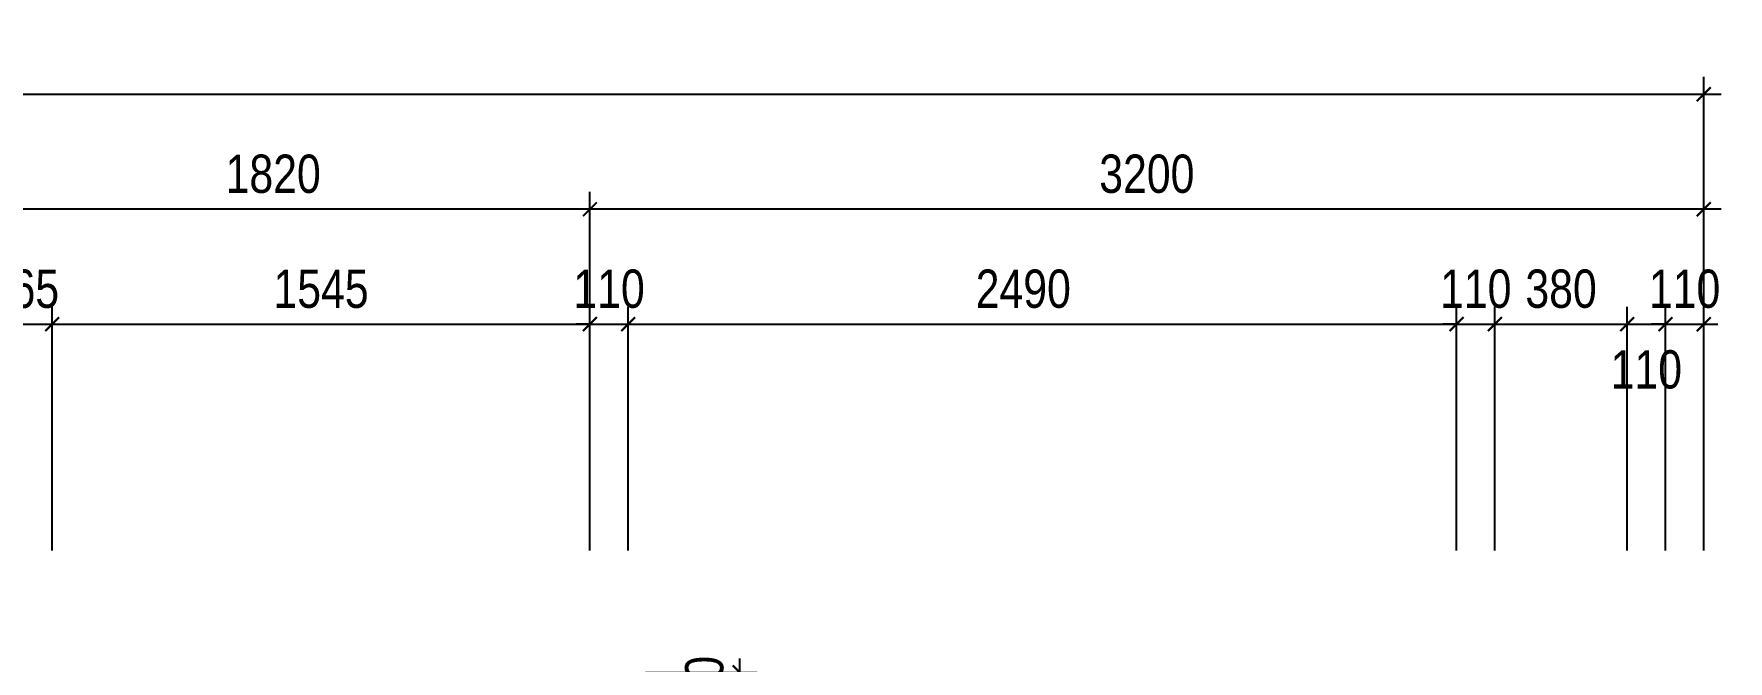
# Model space of a CAD drawing. Header units: millimetres. Extents: x -82962 to 19744, y -138000 to 4535.
# Drawn here: x -62979 to -58112, y -44655 to -42855 of the extents above; entities that cross this region are included whole.
import ezdxf

# ---------------------------------------------------------------- set-up
doc = ezdxf.new("R2010")
doc.units = ezdxf.units.MM
doc.header["$LTSCALE"] = 1000
doc.header["$MEASUREMENT"] = 0
doc.header["$PDMODE"] = 3
doc.layers.get('0').update_dxf_attribs({"lineweight": 30})
doc.layers.get('DEFPOINTS').update_dxf_attribs({"color": 4, "lineweight": 30})
doc.layers.add('THAY', color=4, linetype='Continuous', lineweight=30)
doc.styles.add('dim', font='arial.ttf', dxfattribs={"width": 0.8})
doc.dimstyles.new('1-100-100', dxfattribs={"dimscale": 0, "dimtxt": 2.2, "dimasz": 0.8, "dimexe": 1, "dimexo": 1, "dimgap": 0.9, "dimtad": 1, "dimdec": 0, "dimzin": 0, "dimdsep": 46, "dimtxsty": 'dim', "dimblk1": 'ARCHTICK', "dimblk2": 'ARCHTICK', "dimsah": 1, "dimcen": 1, "dimdle": 1, "dimclrd": 256, "dimclre": 256, "dimclrt": 1, "dimadec": 0, "dimazin": 0, "dimtfac": 0.0001, "dimtdec": 0, "dimtix": 1, "dimtmove": 2, "dimatfit": 3, "dimldrblk": 'DOT', "dimfxl": 100, "dimtolj": 1, "dimtzin": 0, "dimarcsym": 0})

# ---------------------------------------------------------------- blocks, each defined once
blk = doc.blocks.new('_ARCHTICK')
at = {"color": 0, "linetype": 'ByBlock', "const_width": 0.15}
blk.add_lwpolyline([(-0.5, -0.5), (0.5, 0.5)], dxfattribs=at)
blk = doc.blocks.new('*D1291')
at = {"layer": 'DEFPOINTS', "color": 0, "ltscale": 0.2, "transparency": 16777216}
for p in [(-62926.9, -43688.2), (-63091.9, -44388.2), (-62926.9, -44388.2)]:
    blk.add_point(p, dxfattribs=at)
at = {"layer": 'THAY', "lineweight": -2, "ltscale": 0.2, "transparency": 16777216}
for p, q in [((-63091.9, -44338.2), (-63091.9, -43638.2)), ((-62926.9, -44338.2), (-62926.9, -43638.2)), ((-63091.9, -43688.2), (-63131.9, -43688.2)), ((-63091.9, -43688.2), (-62926.9, -43688.2)), ((-62926.9, -43688.2), (-62886.9, -43688.2))]:
    blk.add_line(p, q, dxfattribs=at)
at = {"layer": 'THAY', "lineweight": -2, "ltscale": 0.2, "transparency": 16777216, "xscale": 40.00000032884265, "yscale": 40.00000032884265, "zscale": 40.00000032884265}
blk.add_blockref('_ARCHTICK', (-63091.9, -43688.2), dxfattribs=at)
at = {"layer": 'THAY', "lineweight": -2, "ltscale": 0.2, "transparency": 16777216, "xscale": 40.00000032884265, "yscale": 40.00000032884265, "zscale": 40.00000032884265, "rotation": 180}
blk.add_blockref('_ARCHTICK', (-62926.9, -43688.2), dxfattribs=at)
at = {"layer": 'THAY', "color": 1, "ltscale": 0.2, "transparency": 16777216, "insert": (-63009.4, -43587.1), "char_height": 110, "attachment_point": 5, "style": 'dim'}
blk.add_mtext('\\A1;165', dxfattribs=at)
blk = doc.blocks.new('_DOT')
at = {"color": 0, "linetype": 'ByBlock', "ltscale": 10}
blk.add_line((-0.5, 0), (-1, 0), dxfattribs=at)
at = {"color": 0, "linetype": 'ByBlock', "ltscale": 10, "const_width": 0.5}
blk.add_lwpolyline([(-0.25, 0, 1), (0.25, 0, 1)], format="xyb", close=True, dxfattribs=at)
blk = doc.blocks.new('*D1292')
at = {"layer": 'DEFPOINTS', "color": 0, "ltscale": 0.2, "transparency": 16777216}
for p in [(-61381.9, -43688.2), (-62926.9, -44388.2), (-61381.9, -44388.2)]:
    blk.add_point(p, dxfattribs=at)
at = {"layer": 'THAY', "lineweight": -2, "ltscale": 0.2, "transparency": 16777216}
for p, q in [((-62926.9, -44338.2), (-62926.9, -43638.2)), ((-61381.9, -44338.2), (-61381.9, -43638.2)), ((-62976.9, -43688.2), (-61331.9, -43688.2))]:
    blk.add_line(p, q, dxfattribs=at)
at = {"layer": 'THAY', "lineweight": -2, "ltscale": 0.2, "transparency": 16777216, "xscale": 40.00000032884265, "yscale": 40.00000032884265, "zscale": 40.00000032884265, "rotation": 180}
blk.add_blockref('_ARCHTICK', (-62926.9, -43688.2), dxfattribs=at)
at = {"layer": 'THAY', "lineweight": -2, "ltscale": 0.2, "transparency": 16777216, "xscale": 40.00000032884265, "yscale": 40.00000032884265, "zscale": 40.00000032884265}
blk.add_blockref('_ARCHTICK', (-61381.9, -43688.2), dxfattribs=at)
at = {"layer": 'THAY', "color": 1, "ltscale": 0.2, "transparency": 16777216, "insert": (-62154.4, -43587.1), "char_height": 110, "attachment_point": 5, "style": 'dim'}
blk.add_mtext('\\A1;1545', dxfattribs=at)
blk = doc.blocks.new('*D1293')
at = {"layer": 'DEFPOINTS', "color": 0, "ltscale": 0.2, "transparency": 16777216}
for p in [(-61271.9, -43688.2), (-61381.9, -44388.2), (-61271.9, -44388.2)]:
    blk.add_point(p, dxfattribs=at)
at = {"layer": 'THAY', "lineweight": -2, "ltscale": 0.2, "transparency": 16777216}
for p, q in [((-61381.9, -44338.2), (-61381.9, -43638.2)), ((-61271.9, -44338.2), (-61271.9, -43638.2)), ((-61381.9, -43688.2), (-61421.9, -43688.2)), ((-61381.9, -43688.2), (-61271.9, -43688.2)), ((-61271.9, -43688.2), (-61231.9, -43688.2))]:
    blk.add_line(p, q, dxfattribs=at)
at = {"layer": 'THAY', "lineweight": -2, "ltscale": 0.2, "transparency": 16777216, "xscale": 40.00000032884265, "yscale": 40.00000032884265, "zscale": 40.00000032884265}
blk.add_blockref('_ARCHTICK', (-61381.9, -43688.2), dxfattribs=at)
at = {"layer": 'THAY', "lineweight": -2, "ltscale": 0.2, "transparency": 16777216, "xscale": 40.00000032884265, "yscale": 40.00000032884265, "zscale": 40.00000032884265, "rotation": 180}
blk.add_blockref('_ARCHTICK', (-61271.9, -43688.2), dxfattribs=at)
at = {"layer": 'THAY', "color": 1, "ltscale": 0.2, "transparency": 16777216, "insert": (-61326.9, -43587.1), "char_height": 110, "attachment_point": 5, "style": 'dim'}
blk.add_mtext('\\A1;110', dxfattribs=at)
blk = doc.blocks.new('*D1294')
at = {"layer": 'DEFPOINTS', "color": 0, "ltscale": 0.2, "transparency": 16777216}
for p in [(-58181.9, -43688.2), (-58291.9, -44388.2), (-58181.9, -44388.2)]:
    blk.add_point(p, dxfattribs=at)
at = {"layer": 'THAY', "lineweight": -2, "ltscale": 0.2, "transparency": 16777216}
for p, q in [((-58291.9, -44338.2), (-58291.9, -43638.2)), ((-58181.9, -44338.2), (-58181.9, -43638.2)), ((-58291.9, -43688.2), (-58331.9, -43688.2)), ((-58291.9, -43688.2), (-58181.9, -43688.2)), ((-58181.9, -43688.2), (-58141.9, -43688.2))]:
    blk.add_line(p, q, dxfattribs=at)
at = {"layer": 'THAY', "lineweight": -2, "ltscale": 0.2, "transparency": 16777216, "xscale": 40.00000032884265, "yscale": 40.00000032884265, "zscale": 40.00000032884265}
blk.add_blockref('_ARCHTICK', (-58291.9, -43688.2), dxfattribs=at)
at = {"layer": 'THAY', "lineweight": -2, "ltscale": 0.2, "transparency": 16777216, "xscale": 40.00000032884265, "yscale": 40.00000032884265, "zscale": 40.00000032884265, "rotation": 180}
blk.add_blockref('_ARCHTICK', (-58181.9, -43688.2), dxfattribs=at)
at = {"layer": 'THAY', "color": 1, "ltscale": 0.2, "transparency": 16777216, "insert": (-58236.9, -43587.1), "char_height": 110, "attachment_point": 5, "style": 'dim'}
blk.add_mtext('\\A1;110', dxfattribs=at)
blk = doc.blocks.new('*D1295')
at = {"layer": 'DEFPOINTS', "color": 0, "ltscale": 0.2, "transparency": 16777216}
for p in [(-61381.9, -43358.2), (-61381.9, -44388.2), (-58181.9, -44388.2)]:
    blk.add_point(p, dxfattribs=at)
at = {"layer": 'THAY', "lineweight": -2, "ltscale": 0.2, "transparency": 16777216}
for p, q in [((-61381.9, -44338.2), (-61381.9, -43308.2)), ((-58181.9, -44338.2), (-58181.9, -43308.2)), ((-58131.9, -43358.2), (-61431.9, -43358.2))]:
    blk.add_line(p, q, dxfattribs=at)
at = {"layer": 'THAY', "lineweight": -2, "ltscale": 0.2, "transparency": 16777216, "xscale": 40.00000032884265, "yscale": 40.00000032884265, "zscale": 40.00000032884265, "rotation": 180}
blk.add_blockref('_ARCHTICK', (-61381.9, -43358.2), dxfattribs=at)
at = {"layer": 'THAY', "lineweight": -2, "ltscale": 0.2, "transparency": 16777216, "xscale": 40.00000032884265, "yscale": 40.00000032884265, "zscale": 40.00000032884265}
blk.add_blockref('_ARCHTICK', (-58181.9, -43358.2), dxfattribs=at)
at = {"layer": 'THAY', "color": 1, "ltscale": 0.2, "transparency": 16777216, "insert": (-59781.9, -43257), "char_height": 110, "attachment_point": 5, "style": 'dim'}
blk.add_mtext('\\A1;3200', dxfattribs=at)
blk = doc.blocks.new('*D1296')
at = {"layer": 'DEFPOINTS', "color": 0, "ltscale": 0.2, "transparency": 16777216}
for p in [(-63201.9, -43358.2), (-63201.9, -44388.2), (-61381.9, -44388.2)]:
    blk.add_point(p, dxfattribs=at)
at = {"layer": 'THAY', "lineweight": -2, "ltscale": 0.2, "transparency": 16777216}
for p, q in [((-63201.9, -44338.2), (-63201.9, -43308.2)), ((-61381.9, -44338.2), (-61381.9, -43308.2)), ((-61331.9, -43358.2), (-63251.9, -43358.2))]:
    blk.add_line(p, q, dxfattribs=at)
at = {"layer": 'THAY', "lineweight": -2, "ltscale": 0.2, "transparency": 16777216, "xscale": 40.00000032884265, "yscale": 40.00000032884265, "zscale": 40.00000032884265, "rotation": 180}
blk.add_blockref('_ARCHTICK', (-63201.9, -43358.2), dxfattribs=at)
at = {"layer": 'THAY', "lineweight": -2, "ltscale": 0.2, "transparency": 16777216, "xscale": 40.00000032884265, "yscale": 40.00000032884265, "zscale": 40.00000032884265}
blk.add_blockref('_ARCHTICK', (-61381.9, -43358.2), dxfattribs=at)
at = {"layer": 'THAY', "color": 1, "ltscale": 0.2, "transparency": 16777216, "insert": (-62291.9, -43257.1), "char_height": 110, "attachment_point": 5, "style": 'dim'}
blk.add_mtext('\\A1;1820', dxfattribs=at)
blk = doc.blocks.new('*D1300')
at = {"layer": 'DEFPOINTS', "color": 0, "ltscale": 0.2, "transparency": 16777216}
for p in [(-58181.9, -43028.2), (-69681.9, -44388.2), (-58181.9, -44388.2)]:
    blk.add_point(p, dxfattribs=at)
at = {"layer": 'THAY', "lineweight": -2, "ltscale": 0.2, "transparency": 16777216}
for p, q in [((-69681.9, -44338.2), (-69681.9, -42978.2)), ((-58181.9, -44338.2), (-58181.9, -42978.2)), ((-69731.9, -43028.2), (-58131.9, -43028.2))]:
    blk.add_line(p, q, dxfattribs=at)
at = {"layer": 'THAY', "lineweight": -2, "ltscale": 0.2, "transparency": 16777216, "xscale": 40.00000032884265, "yscale": 40.00000032884265, "zscale": 40.00000032884265, "rotation": 180}
blk.add_blockref('_ARCHTICK', (-69681.9, -43028.2), dxfattribs=at)
at = {"layer": 'THAY', "lineweight": -2, "ltscale": 0.2, "transparency": 16777216, "xscale": 40.00000032884265, "yscale": 40.00000032884265, "zscale": 40.00000032884265}
blk.add_blockref('_ARCHTICK', (-58181.9, -43028.2), dxfattribs=at)
at = {"layer": 'THAY', "color": 1, "ltscale": 0.2, "transparency": 16777216, "insert": (-63931.9, -42927.1), "char_height": 110, "attachment_point": 5, "style": 'dim'}
blk.add_mtext('\\A1;11500', dxfattribs=at)
blk = doc.blocks.new('*D1336')
at = {"layer": 'DEFPOINTS', "color": 0, "ltscale": 0.2, "transparency": 16777216}
for p in [(-58891.9, -43688.2), (-61381.9, -44388.2), (-58891.9, -44388.2)]:
    blk.add_point(p, dxfattribs=at)
at = {"layer": 'THAY', "lineweight": -2, "ltscale": 0.2, "transparency": 16777216}
for p, q in [((-61381.9, -44338.2), (-61381.9, -43638.2)), ((-58891.9, -44338.2), (-58891.9, -43638.2)), ((-61431.9, -43688.2), (-58841.9, -43688.2))]:
    blk.add_line(p, q, dxfattribs=at)
at = {"layer": 'THAY', "lineweight": -2, "ltscale": 0.2, "transparency": 16777216, "xscale": 40.00000032884265, "yscale": 40.00000032884265, "zscale": 40.00000032884265, "rotation": 180}
blk.add_blockref('_ARCHTICK', (-61381.9, -43688.2), dxfattribs=at)
at = {"layer": 'THAY', "lineweight": -2, "ltscale": 0.2, "transparency": 16777216, "xscale": 40.00000032884265, "yscale": 40.00000032884265, "zscale": 40.00000032884265}
blk.add_blockref('_ARCHTICK', (-58891.9, -43688.2), dxfattribs=at)
at = {"layer": 'THAY', "color": 1, "ltscale": 0.2, "transparency": 16777216, "insert": (-60136.9, -43587.1), "char_height": 110, "attachment_point": 5, "style": 'dim'}
blk.add_mtext('\\A1;2490', dxfattribs=at)
blk = doc.blocks.new('*D1337')
at = {"layer": 'DEFPOINTS', "color": 0, "ltscale": 0.2, "transparency": 16777216}
for p in [(-58781.9, -43688.2), (-58891.9, -44388.2), (-58781.9, -44388.2)]:
    blk.add_point(p, dxfattribs=at)
at = {"layer": 'THAY', "lineweight": -2, "ltscale": 0.2, "transparency": 16777216}
for p, q in [((-58891.9, -44338.2), (-58891.9, -43638.2)), ((-58781.9, -44338.2), (-58781.9, -43638.2)), ((-58891.9, -43688.2), (-58931.9, -43688.2)), ((-58891.9, -43688.2), (-58781.9, -43688.2)), ((-58781.9, -43688.2), (-58741.9, -43688.2))]:
    blk.add_line(p, q, dxfattribs=at)
at = {"layer": 'THAY', "lineweight": -2, "ltscale": 0.2, "transparency": 16777216, "xscale": 40.00000032884265, "yscale": 40.00000032884265, "zscale": 40.00000032884265}
blk.add_blockref('_ARCHTICK', (-58891.9, -43688.2), dxfattribs=at)
at = {"layer": 'THAY', "lineweight": -2, "ltscale": 0.2, "transparency": 16777216, "xscale": 40.00000032884265, "yscale": 40.00000032884265, "zscale": 40.00000032884265, "rotation": 180}
blk.add_blockref('_ARCHTICK', (-58781.9, -43688.2), dxfattribs=at)
at = {"layer": 'THAY', "color": 1, "ltscale": 0.2, "transparency": 16777216, "insert": (-58836.9, -43587.1), "char_height": 110, "attachment_point": 5, "style": 'dim'}
blk.add_mtext('\\A1;110', dxfattribs=at)
blk = doc.blocks.new('*D1338')
at = {"layer": 'DEFPOINTS', "color": 0, "ltscale": 0.2, "transparency": 16777216}
for p in [(-58401.9, -43688.2), (-58781.9, -44388.2), (-58401.9, -44388.2)]:
    blk.add_point(p, dxfattribs=at)
at = {"layer": 'THAY', "lineweight": -2, "ltscale": 0.2, "transparency": 16777216}
for p, q in [((-58781.9, -44338.2), (-58781.9, -43638.2)), ((-58401.9, -44338.2), (-58401.9, -43638.2)), ((-58831.9, -43688.2), (-58351.9, -43688.2))]:
    blk.add_line(p, q, dxfattribs=at)
at = {"layer": 'THAY', "lineweight": -2, "ltscale": 0.2, "transparency": 16777216, "xscale": 40.00000032884265, "yscale": 40.00000032884265, "zscale": 40.00000032884265, "rotation": 180}
blk.add_blockref('_ARCHTICK', (-58781.9, -43688.2), dxfattribs=at)
at = {"layer": 'THAY', "lineweight": -2, "ltscale": 0.2, "transparency": 16777216, "xscale": 40.00000032884265, "yscale": 40.00000032884265, "zscale": 40.00000032884265}
blk.add_blockref('_ARCHTICK', (-58401.9, -43688.2), dxfattribs=at)
at = {"layer": 'THAY', "color": 1, "ltscale": 0.2, "transparency": 16777216, "insert": (-58591.9, -43587), "char_height": 110, "attachment_point": 5, "style": 'dim'}
blk.add_mtext('\\A1;380', dxfattribs=at)
blk = doc.blocks.new('*D1339')
at = {"layer": 'DEFPOINTS', "color": 0, "ltscale": 0.2, "transparency": 16777216}
for p in [(-58291.9, -43688.2), (-58401.9, -44388.2), (-58291.9, -44388.2)]:
    blk.add_point(p, dxfattribs=at)
at = {"layer": 'THAY', "lineweight": -2, "ltscale": 0.2, "transparency": 16777216}
for p, q in [((-58401.9, -44338.2), (-58401.9, -43638.2)), ((-58291.9, -44338.2), (-58291.9, -43638.2)), ((-58451.9, -43688.2), (-58241.9, -43688.2))]:
    blk.add_line(p, q, dxfattribs=at)
at = {"layer": 'THAY', "lineweight": -2, "ltscale": 0.2, "transparency": 16777216, "xscale": 40.00000032884265, "yscale": 40.00000032884265, "zscale": 40.00000032884265, "rotation": 180}
blk.add_blockref('_ARCHTICK', (-58401.9, -43688.2), dxfattribs=at)
at = {"layer": 'THAY', "lineweight": -2, "ltscale": 0.2, "transparency": 16777216, "xscale": 40.00000032884265, "yscale": 40.00000032884265, "zscale": 40.00000032884265}
blk.add_blockref('_ARCHTICK', (-58291.9, -43688.2), dxfattribs=at)
at = {"layer": 'THAY', "color": 1, "ltscale": 0.2, "transparency": 16777216, "insert": (-58346.9, -43818.7), "char_height": 110, "attachment_point": 5, "style": 'dim'}
blk.add_mtext('\\A1;110', dxfattribs=at)
blk = doc.blocks.new('*D1409')
at = {"layer": 'DEFPOINTS', "color": 0, "ltscale": 0.2, "transparency": 16777216}
for p in [(-61271.9, -44688.2), (-60951.6, -44688.2), (-61271.9, -44798.2)]:
    blk.add_point(p, dxfattribs=at)
at = {"layer": 'THAY', "lineweight": -2, "ltscale": 0.2, "transparency": 16777216}
for p, q in [((-60951.6, -44688.2), (-60951.6, -44648.2)), ((-61221.9, -44688.2), (-60901.6, -44688.2)), ((-60951.6, -44798.2), (-60951.6, -44688.2)), ((-61221.9, -44798.2), (-60901.6, -44798.2)), ((-60951.6, -44798.2), (-60951.6, -44838.2))]:
    blk.add_line(p, q, dxfattribs=at)
at = {"layer": 'THAY', "lineweight": -2, "ltscale": 0.2, "transparency": 16777216, "xscale": 40.00000032884262, "yscale": 40.00000032884262, "zscale": 40.00000032884262}
for p, rotation in [((-60951.6, -44688.2), 270), ((-60951.6, -44798.2), 90)]:
    blk.add_blockref('_ARCHTICK', p, dxfattribs=dict(at, rotation=rotation))
at = {"layer": 'THAY', "color": 1, "ltscale": 0.2, "transparency": 16777216, "insert": (-61052.8, -44743.2), "char_height": 110, "attachment_point": 5, "rotation": 90, "style": 'dim'}
blk.add_mtext('\\A1;110', dxfattribs=at)

msp = doc.modelspace()

# ---------------------------------------------------------------- dimensions: what is measured, and where the dimension line sits
at = {"layer": 'THAY', "ltscale": 0.2}
for base, p1, p2, picture, middle in [((-58181.86937, -43028.23713), (-69681.86937, -44388.23714), (-58181.86937, -44388.23714), '*D1300', (-63931.86937, -42927.0741)), ((-63201.86937, -43358.23713), (-61381.86937, -44388.23714), (-63201.86937, -44388.23714), '*D1296', (-62291.86937, -43257.0741)), ((-61381.86937, -43358.23713), (-58181.86937, -44388.23714), (-61381.86937, -44388.23714), '*D1295', (-59781.86937, -43257.03659)), ((-62926.86937, -43688.23714), (-63091.86937, -44388.23714), (-62926.86937, -44388.23714), '*D1291', (-63009.36937, -43587.07411)), ((-61381.86937, -43688.23714), (-62926.86937, -44388.23714), (-61381.86937, -44388.23714), '*D1292', (-62154.36937, -43587.07411)), ((-61271.86937, -43688.23714), (-61381.86937, -44388.23714), (-61271.86937, -44388.23714), '*D1293', (-61326.86937, -43587.07411)), ((-58891.86937, -43688.23714), (-61381.86937, -44388.23714), (-58891.86937, -44388.23714), '*D1336', (-60136.86937, -43587.07411)), ((-58781.86937, -43688.23714), (-58891.86937, -44388.23714), (-58781.86937, -44388.23714), '*D1337', (-58836.86937, -43587.07411)), ((-58401.86937, -43688.23714), (-58781.86937, -44388.23714), (-58401.86937, -44388.23714), '*D1338', (-58591.86937, -43587.03659)), ((-58181.86937, -43688.23714), (-58291.86937, -44388.23714), (-58181.86937, -44388.23714), '*D1294', (-58236.86937, -43587.07411))]:
    dim = msp.add_linear_dim(base=base, p1=p1, p2=p2, dimstyle='1-100-100', override={"dimscale": 50}, dxfattribs=at)
    dim.commit()
    dim.dimension.update_dxf_attribs({"geometry": picture, "text_midpoint": middle})
dim = msp.add_linear_dim(base=(-58291.86937, -43688.23714), p1=(-58401.86937, -44388.23714), p2=(-58291.86937, -44388.23714), dimstyle='1-100-100', override={"dimscale": 50}, dxfattribs=at)
dim.commit()
dim.dimension.update_dxf_attribs({"geometry": '*D1339', "text_midpoint": (-58346.86937, -43818.72736), "dimtype": 160})
dim = msp.add_linear_dim(base=(-60951.59629, -44688.23714), p1=(-61271.86937, -44798.23714), p2=(-61271.86937, -44688.23714), angle=90, dimstyle='1-100-100', override={"dimscale": 50}, dxfattribs=at)
dim.commit()
dim.dimension.update_dxf_attribs({"geometry": '*D1409', "text_midpoint": (-61052.75932, -44743.23714)})

doc.saveas('drawing.dxf')
